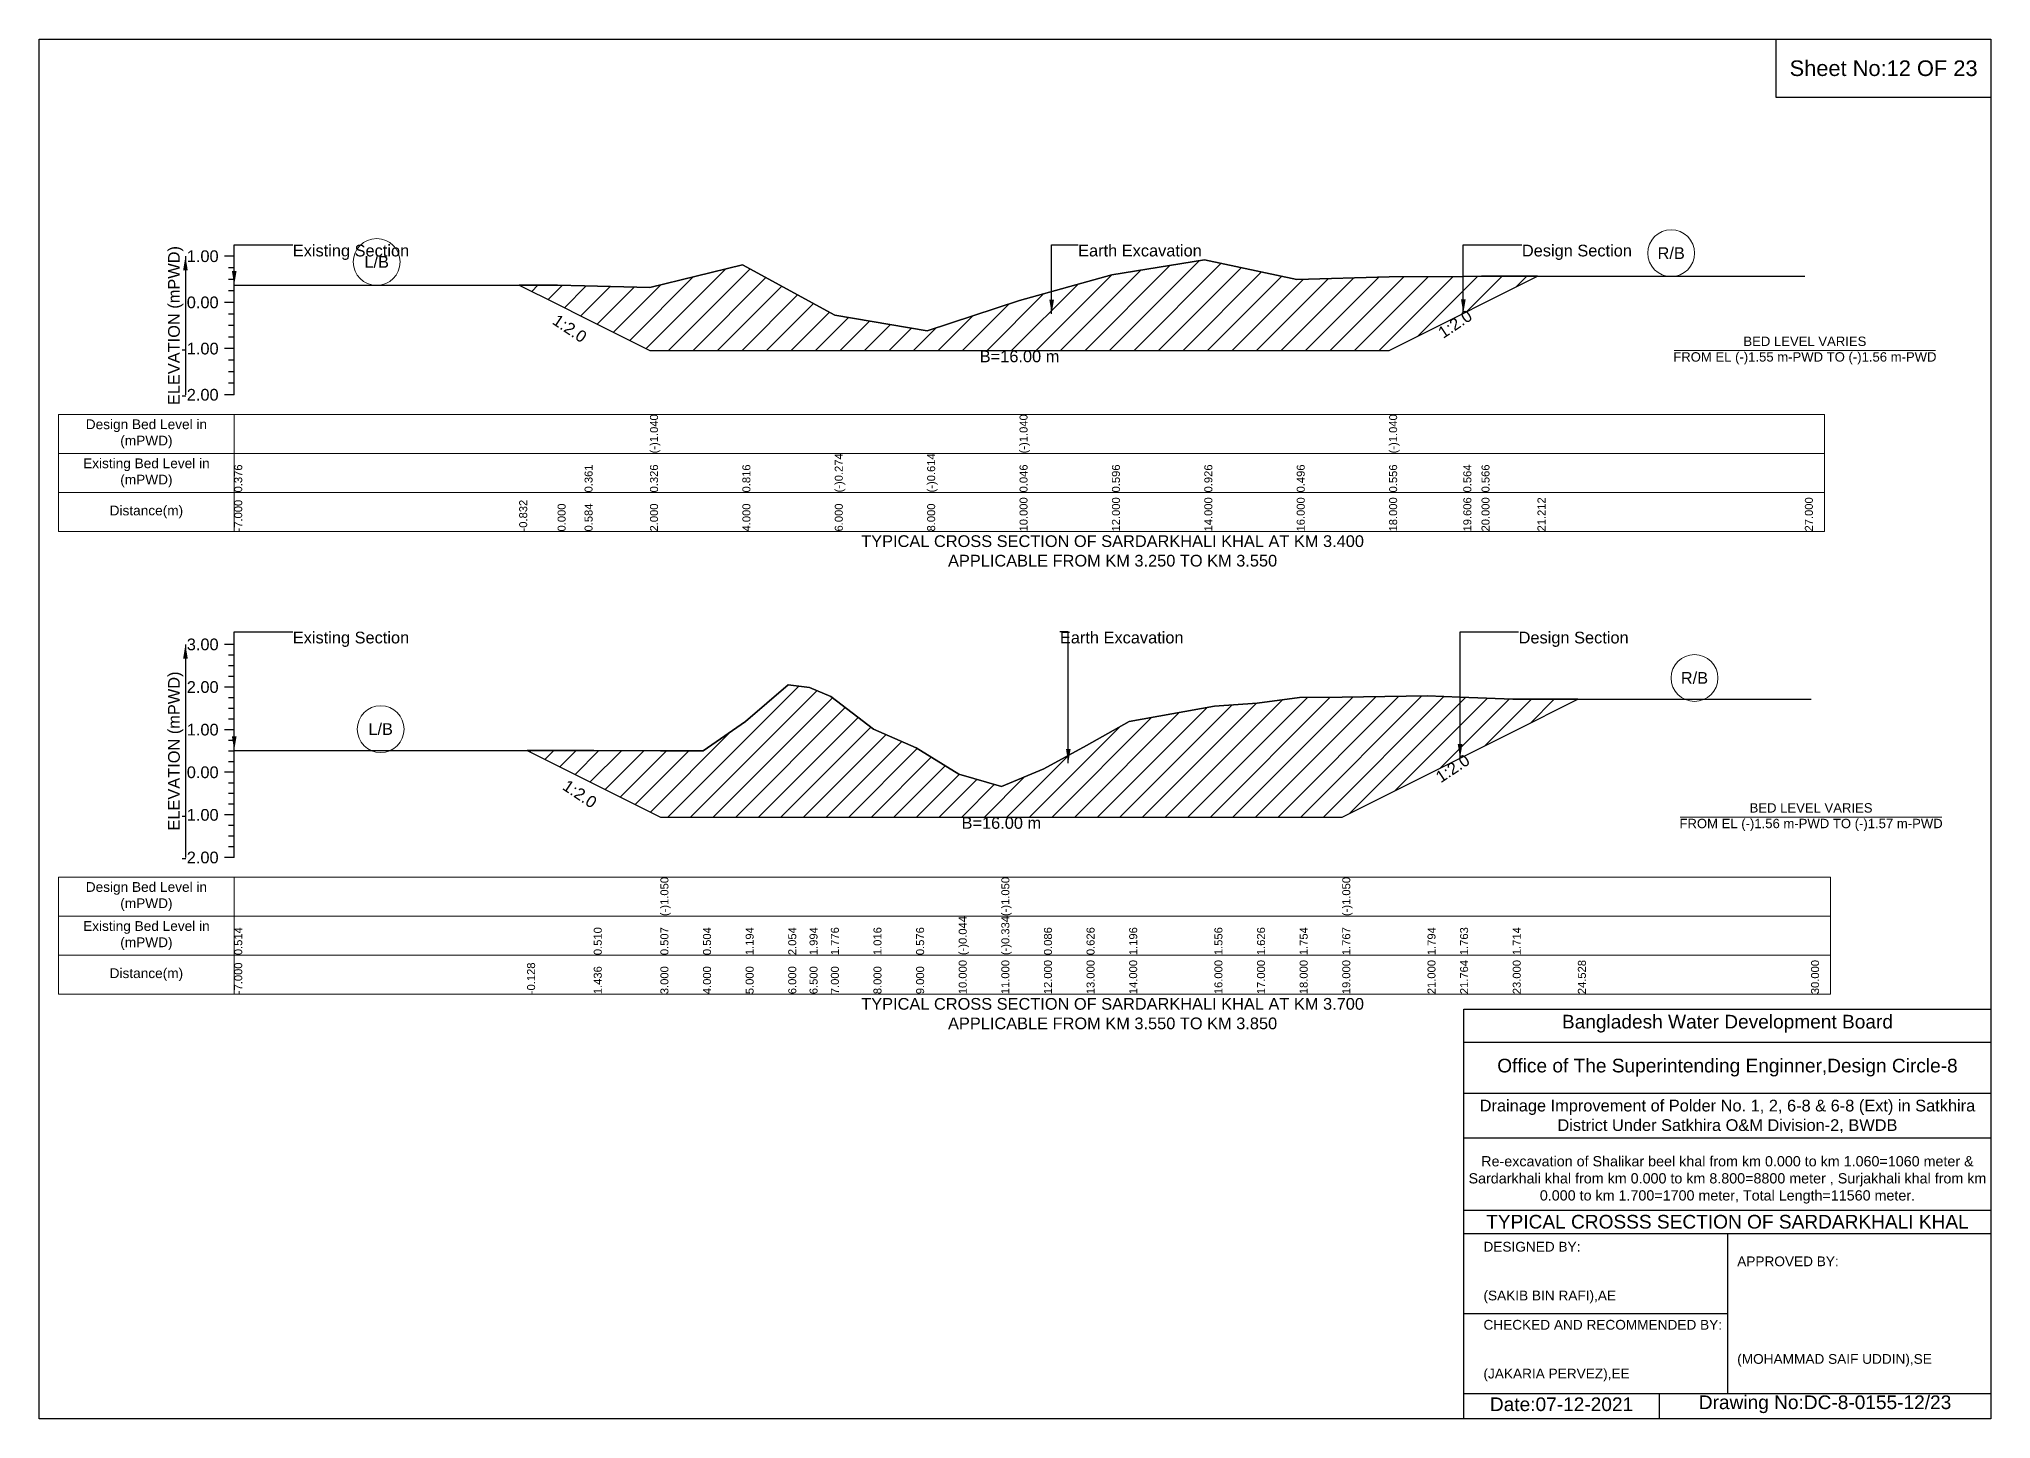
# Model space of a CAD drawing. Header units: inches. Extents: x 93000 to 506000, y -4242 to 0.
# Drawn here: x 210000 to 216000, y -4242 to 0 of the extents above; entities that cross this region are included whole.
import ezdxf

# ---------------------------------------------------------------- set-up
doc = ezdxf.new("R2010")
doc.units = ezdxf.units.IN
doc.header["$LTSCALE"] = 7
doc.header["$MEASUREMENT"] = 0
for name, color, linetype, lineweight in [('Cross section Data Border', 7, 'Continuous', 9), ('Cross Section Labels', 7, 'Continuous', 9), ('Existing_Bed_Level for Xsection', 7, 'Continuous', 25)]:
    doc.layers.add(name, color=color, linetype=linetype, lineweight=lineweight)
doc.styles.get("Standard").update_dxf_attribs({"font": 'arial.ttf'})
doc.dimstyles.get("Standard").update_dxf_attribs({"dimtxt": 0.18, "dimasz": 0.18, "dimexe": 0.18, "dimexo": 0.0625, "dimgap": 0.09, "dimtad": 0, "dimtih": 1, "dimtoh": 1, "dimdec": 4, "dimzin": 0, "dimdsep": 46, "dimtxsty": 'Standard', "dimcen": 0.09, "dimadec": 0, "dimazin": 0, "dimtfac": 1, "dimtdec": 4, "dimtofl": 0, "dimtmove": 0, "dimatfit": 3, "dimfxl": 1, "dimtolj": 1, "dimtzin": 0, "dimarcsym": 0})

msp = doc.modelspace()

# ---------------------------------------------------------------- hatches: boundary and pattern name
at = {"layer": 'Existing_Bed_Level for Xsection'}
h = msp.add_hatch(dxfattribs=at)
h.set_pattern_fill('ANSI31', color=256, scale=426, style=0)
h.paths.add_polyline_path([(211475.9, -756.4), (211594, -815.5), (211676.9, -857), (211878, -957.5), (212162, -957.5), (212446, -957.5), (212730, -957.5), (213014, -957.5), (213298, -957.5), (213582, -957.5), (213866, -957.5), (214150, -957.5), (214378.1, -843.5), (214434, -815.5), (214606.1, -729.4), (214434, -729.4), (214378.1, -729.7), (214150, -730.9), (213866, -739.4), (213582, -678.3), (213298, -725.2), (213014, -803.3), (212730, -897), (212446, -848.7), (212162, -693.9), (211878, -763.5), (211676.9, -758.5), (211594, -756.4)])
h = msp.add_hatch(dxfattribs=at)
h.set_pattern_fill('ANSI31', color=256, scale=393, style=0)
h.paths.add_polyline_path([(211500.2, -2186.9), (211517, -2195.3), (211705.1, -2289.4), (211910, -2391.8), (212041, -2391.8), (212172, -2391.8), (212303, -2391.8), (212368.5, -2391.8), (212434, -2391.8), (212565, -2391.8), (212696, -2391.8), (212827, -2391.8), (212958, -2391.8), (213089, -2391.8), (213220, -2391.8), (213351, -2391.8), (213613, -2391.8), (213744, -2391.8), (213875, -2391.8), (214006, -2391.8), (214268, -2260.8), (214368.1, -2210.8), (214530, -2129.8), (214730.2, -2029.7), (214530, -2029.7), (214368.1, -2023.2), (214268, -2019.2), (214006, -2022.7), (213875, -2024.5), (213744, -2041.2), (213613, -2050.4), (213351, -2097.6), (213220, -2172.2), (213089, -2243), (212958, -2298), (212827, -2260), (212696, -2178.8), (212565, -2121.2), (212434, -2021.6), (212368.5, -1993), (212303, -1985.2), (212172, -2097.8), (212041, -2188.2), (211910, -2187.9), (211705.1, -2187.4), (211517, -2186.9)])

# ---------------------------------------------------------------- linework, layer by layer
for points in [[(210000, 0), (216000, 0), (216000, -4242), (210000, -4242)], [(215340, 0), (216000, 0), (216000, -180), (215340, -180)]]:
    msp.add_lwpolyline(points, close=True)
for points in [[(214380, -4242), (214380, -2982), (216000, -2982)], [(214380, -3084), (216000, -3084)], [(214380, -3240), (216000, -3240)], [(214380, -3378), (216000, -3378)], [(214380, -3600), (216000, -3600)], [(214380, -3672), (216000, -3672)], [(215190, -3672), (215190, -4164)], [(214380, -3918), (215190, -3918)], [(214380, -4164), (216000, -4164)], [(214980, -4164), (214980, -4242)]]:
    msp.add_lwpolyline(points)
at = {"layer": 'Cross section Data Border'}
for points in [[(210060, -1153.8), (215488, -1153.8), (215488, -1513.8), (210060, -1513.8)], [(210060, -2576.2), (215507, -2576.2), (215507, -2936.2), (210060, -2936.2)]]:
    msp.add_lwpolyline(points, close=True, dxfattribs=at)
for points in [[(210600, -1153.8), (210600, -1513.8)], [(210060, -1273.8), (215488, -1273.8)], [(210060, -1393.8), (215488, -1393.8)], [(210600, -2576.2), (210600, -2936.2)], [(210060, -2696.2), (215507, -2696.2)], [(210060, -2816.2), (215507, -2816.2)]]:
    msp.add_lwpolyline(points, dxfattribs=at)
at = {"layer": 'Cross Section Labels'}
for points in [[(215026.1, -957.5), (215829.9, -957.5)], [(215045.1, -2391.8), (215848.9, -2391.8)]]:
    msp.add_lwpolyline(points, dxfattribs=at)
for centre in [(215017.1, -658.4), (211037.9, -685.4), (215088.6, -1964.2), (211050.1, -2121.4)]:
    msp.add_circle(centre, 72, dxfattribs=at)
at = {"layer": 'Existing_Bed_Level for Xsection'}
for points in [[(210600, -667.8), (210570, -667.8)], [(210600, -703.3), (210582, -703.3)], [(210600, -1093.8), (210600, -951.8), (210600, -809.8), (210600, -667.8)], [(210600, -756.4), (211475.9, -756.4), (211594, -756.4), (211676.9, -758.5), (211878, -763.5), (211878, -763.5), (212162, -693.9), (212446, -848.7), (212730, -897), (213014, -803.3), (213014, -803.3), (213298, -725.2), (213582, -678.3), (213866, -739.4), (214150, -730.9), (214150, -730.9), (214378.1, -729.7), (214434, -729.4), (214606.1, -729.4), (215428, -729.4)], [(210600, -738.8), (210582, -738.8)], [(210600, -774.3), (210582, -774.3)], [(210600, -809.8), (210570, -809.8)], [(210600, -845.3), (210582, -845.3)], [(210600, -880.8), (210582, -880.8)], [(210600, -951.8), (210570, -951.8)], [(210600, -916.3), (210582, -916.3)], [(210600, -987.3), (210582, -987.3)], [(210600, -1022.8), (210582, -1022.8)], [(210600, -1058.3), (210582, -1058.3)], [(210600, -1093.8), (210570, -1093.8)], [(210600, -1861.2), (210570, -1861.2)], [(210600, -1894), (210582, -1894)], [(210600, -2516.2), (210600, -2385.2), (210600, -2254.2), (210600, -2123.2), (210600, -1992.2), (210600, -1861.2)], [(210600, -1926.7), (210582, -1926.7)], [(210600, -1959.5), (210582, -1959.5)], [(210600, -1992.2), (210570, -1992.2)], [(210600, -2025), (210582, -2025)], [(210600, -2186.9), (211500.2, -2186.9), (211517, -2186.9), (211705.1, -2187.4), (211910, -2187.9), (211910, -2187.9), (212041, -2188.2), (212172, -2097.8), (212303, -1985.2), (212368.5, -1993), (212434, -2021.6), (212565, -2121.2), (212696, -2178.8), (212827, -2260), (212958, -2298), (212958, -2298), (213089, -2243), (213220, -2172.2), (213351, -2097.6), (213613, -2050.4), (213744, -2041.2), (213875, -2024.5), (214006, -2022.7), (214006, -2022.7), (214268, -2019.2), (214368.1, -2023.2), (214530, -2029.7), (214730.2, -2029.7), (215447, -2029.7)], [(210600, -2057.7), (210582, -2057.7)], [(210600, -2090.5), (210582, -2090.5)], [(210600, -2123.2), (210570, -2123.2)], [(210600, -2156), (210582, -2156)], [(210600, -2188.7), (210582, -2188.7)], [(210600, -2254.2), (210570, -2254.2)], [(210600, -2221.5), (210582, -2221.5)], [(210600, -2287), (210582, -2287)], [(210600, -2319.7), (210582, -2319.7)], [(210600, -2385.2), (210570, -2385.2)], [(210600, -2352.5), (210582, -2352.5)], [(210600, -2418), (210582, -2418)], [(210600, -2450.7), (210582, -2450.7)], [(210600, -2516.2), (210570, -2516.2)], [(210600, -2483.5), (210582, -2483.5)]]:
    msp.add_lwpolyline(points, dxfattribs=at)
for points in [[(211475.9, -756.4), (211594, -815.5), (211676.9, -857), (211878, -957.5), (211878, -957.5), (212162, -957.5), (212446, -957.5), (212730, -957.5), (213014, -957.5), (213014, -957.5), (213298, -957.5), (213582, -957.5), (213866, -957.5), (214150, -957.5), (214150, -957.5), (214378.1, -843.5), (214434, -815.5), (214606.1, -729.4), (214434, -729.4), (214378.1, -729.7), (214150, -730.9), (214150, -730.9), (213866, -739.4), (213582, -678.3), (213298, -725.2), (213014, -803.3), (213014, -803.3), (212730, -897), (212446, -848.7), (212162, -693.9), (211878, -763.5), (211878, -763.5), (211676.9, -758.5), (211594, -756.4)], [(211500.2, -2186.9), (211500.2, -2186.9), (211517, -2195.3), (211705.1, -2289.4), (211910, -2391.8), (211910, -2391.8), (212041, -2391.8), (212172, -2391.8), (212303, -2391.8), (212368.5, -2391.8), (212434, -2391.8), (212565, -2391.8), (212696, -2391.8), (212827, -2391.8), (212958, -2391.8), (212958, -2391.8), (213089, -2391.8), (213220, -2391.8), (213351, -2391.8), (213613, -2391.8), (213744, -2391.8), (213875, -2391.8), (214006, -2391.8), (214006, -2391.8), (214268, -2260.8), (214368.1, -2210.8), (214530, -2129.8), (214730.2, -2029.7), (214530, -2029.7), (214368.1, -2023.2), (214268, -2019.2), (214006, -2022.7), (214006, -2022.7), (213875, -2024.5), (213744, -2041.2), (213613, -2050.4), (213351, -2097.6), (213220, -2172.2), (213089, -2243), (212958, -2298), (212958, -2298), (212827, -2260), (212696, -2178.8), (212565, -2121.2), (212434, -2021.6), (212368.5, -1993), (212303, -1985.2), (212172, -2097.8), (212041, -2188.2), (211910, -2187.9), (211910, -2187.9), (211705.1, -2187.4), (211517, -2186.9), (211500.2, -2186.9)]]:
    msp.add_lwpolyline(points, close=True, dxfattribs=at)

# ---------------------------------------------------------------- texts
at = {"attachment_point": 5}
for s, insert, char_height in [('Sheet No:12 OF 23', (215670, -90), 48), ('Bangladesh Water Development Board', (215190, -3027), 42), ('Office of The Superintending Enginner,Design Circle-8', (215190, -3162), 42)]:
    msp.add_mtext(s, dxfattribs=dict(at, insert=insert, char_height=char_height))
for s, insert, char_height, width, attachment_point in [('Drainage Improvement of Polder No. 1, 2, 6-8 & 6-8 (Ext) in Satkhira District Under Satkhira O&M Division-2, BWDB', (215190, -3312), 36, 1680, 5), ('Re-excavation of Shalikar beel khal from km 0.000 to km 1.060=1060 meter & Sardarkhali khal from km 0.000 to km 8.800=8800 meter , Surjakhali khal from km 0.000 to km 1.700=1700 meter, Total Length=11560 meter.', (215190, -3507), 31.4683, 1620, 5), ('TYPICAL CROSSS SECTION OF SARDARKHALI KHAL', (215190, -3636), 42, 1680, 5), ('DESIGNED BY:^J^J^J(SAKIB BIN RAFI),AE', (214440, -3792), 30, 840, 4), ('APPROVED BY:^J^J^J^J^J^J(MOHAMMAD SAIF UDDIN),SE', (215220, -3912), 30, 840, 4), ('CHECKED AND RECOMMENDED BY:^J^J^J(JAKARIA PERVEZ),EE', (214440, -4032), 30, 840, 4), ('Date:07-12-2021', (214680, -4197), 42, 840, 5), ('Drawing No:DC-8-0155-12/23', (215490, -4197), 42, 1320, 5)]:
    msp.add_mtext(s, dxfattribs=dict(insert=insert, char_height=char_height, width=width, attachment_point=attachment_point))
at = {"layer": 'Cross section Data Border', "char_height": 30, "width": 480, "attachment_point": 5}
for s, insert in [('Design Bed Level in (mPWD)', (210330, -1213.8)), ('Existing Bed Level in (mPWD)', (210330, -1333.8)), ('Distance(m)', (210330, -1453.8)), ('Design Bed Level in (mPWD)', (210330, -2636.2)), ('Existing Bed Level in (mPWD)', (210330, -2756.2)), ('Distance(m)', (210330, -2876.2))]:
    msp.add_mtext(s, dxfattribs=dict(at, insert=insert))
at = {"layer": 'Cross Section Labels'}
for s, insert, char_height, attachment_point in [('Existing Section', (210780, -632.3), 36, 1), ('Earth Excavation', (213194, -632.3), 36, 1), ('Design Section', (214558.1, -632.3), 36, 1), ('R/B', (215017.1, -658.4), 36, 5), ('L/B', (211037.9, -685.4), 36, 5), ('B=16.00 m', (213014, -957.5), 36, 2), ('BED LEVEL VARIES ^JFROM EL (-)1.55 m-PWD TO (-)1.56 m-PWD', (215428, -957.5), 28.8, 5), ('TYPICAL CROSS SECTION OF SARDARKHALI KHAL AT KM 3.400^JAPPLICABLE FROM KM 3.250 TO KM 3.550', (213300, -1573.8), 36, 5), ('Existing Section', (210780, -1821.9), 36, 1), ('Earth Excavation', (213138, -1821.9), 36, 1), ('Design Section', (214548.1, -1821.9), 36, 1), ('R/B', (215088.6, -1964.2), 36, 5), ('L/B', (211050.1, -2121.4), 36, 5), ('B=16.00 m', (212958, -2391.8), 36, 2), ('BED LEVEL VARIES ^JFROM EL (-)1.56 m-PWD TO (-)1.57 m-PWD', (215447, -2391.8), 28.8, 5), ('TYPICAL CROSS SECTION OF SARDARKHALI KHAL AT KM 3.700^JAPPLICABLE FROM KM 3.550 TO KM 3.850', (213300, -2996.2), 36, 5)]:
    msp.add_mtext(s, dxfattribs=dict(at, insert=insert, char_height=char_height, attachment_point=attachment_point))
at = {"layer": 'Cross Section Labels', "char_height": 36, "attachment_point": 2}
for insert, rotation in [((214342.6, -861.2), 33.69007), ((211641.4, -874.7), 326.30993), ((214335.3, -2227.1), 33.69007), ((211672.4, -2305.7), 326.30993)]:
    msp.add_mtext('1:2.0', dxfattribs=dict(at, insert=insert, rotation=rotation))
at = {"layer": 'Existing_Bed_Level for Xsection', "rotation": 90}
for s, insert, char_height, attachment_point in [('ELEVATION (mPWD)', (210420, -880.8), 36, 5), ('(-)1.040', (211878, -1273.8), 24.6, 1), ('(-)1.040', (213014, -1273.8), 24.6, 1), ('(-)1.040', (214150, -1273.8), 24.6, 1), ('0.376', (210600, -1393.8), 24.6, 1), ('0.361', (211676.9, -1393.8), 24.6, 1), ('0.326', (211878, -1393.8), 24.6, 1), ('0.816', (212162, -1393.8), 24.6, 1), ('(-)0.274', (212446, -1393.8), 24.6, 1), ('(-)0.614', (212730, -1393.8), 24.6, 1), ('0.046', (213014, -1393.8), 24.6, 1), ('0.596', (213298, -1393.8), 24.6, 1), ('0.926', (213582, -1393.8), 24.6, 1), ('0.496', (213866, -1393.8), 24.6, 1), ('0.556', (214150, -1393.8), 24.6, 1), ('0.564', (214378.1, -1393.8), 24.6, 1), ('0.566', (214434, -1393.8), 24.6, 1), ('-7.000', (210600, -1513.8), 24.6, 1), ('-0.832', (211475.9, -1513.8), 24.6, 1), ('0.000', (211594, -1513.8), 24.6, 1), ('0.584', (211676.9, -1513.8), 24.6, 1), ('2.000', (211878, -1513.8), 24.6, 1), ('4.000', (212162, -1513.8), 24.6, 1), ('6.000', (212446, -1513.8), 24.6, 1), ('8.000', (212730, -1513.8), 24.6, 1), ('10.000', (213014, -1513.8), 24.6, 1), ('12.000', (213298, -1513.8), 24.6, 1), ('14.000', (213582, -1513.8), 24.6, 1), ('16.000', (213866, -1513.8), 24.6, 1), ('18.000', (214150, -1513.8), 24.6, 1), ('19.606', (214378.1, -1513.8), 24.6, 1), ('20.000', (214434, -1513.8), 24.6, 1), ('21.212', (214606.1, -1513.8), 24.6, 1), ('27.000', (215428, -1513.8), 24.6, 1), ('ELEVATION (mPWD)', (210420, -2188.7), 36, 5), ('(-)1.050', (211910, -2696.2), 24.6, 1), ('(-)1.050', (212958, -2696.2), 24.6, 1), ('(-)1.050', (214006, -2696.2), 24.6, 1), ('(-)0.044', (212827, -2816.2), 24.6, 1), ('(-)0.334', (212958, -2816.2), 24.6, 1), ('0.514', (210600, -2816.2), 24.6, 1), ('0.510', (211705.1, -2816.2), 24.6, 1), ('0.507', (211910, -2816.2), 24.6, 1), ('0.504', (212041, -2816.2), 24.6, 1), ('1.194', (212172, -2816.2), 24.6, 1), ('2.054', (212303, -2816.2), 24.6, 1), ('1.994', (212368.5, -2816.2), 24.6, 1), ('1.776', (212434, -2816.2), 24.6, 1), ('1.016', (212565, -2816.2), 24.6, 1), ('0.576', (212696, -2816.2), 24.6, 1), ('0.086', (213089, -2816.2), 24.6, 1), ('0.626', (213220, -2816.2), 24.6, 1), ('1.196', (213351, -2816.2), 24.6, 1), ('1.556', (213613, -2816.2), 24.6, 1), ('1.626', (213744, -2816.2), 24.6, 1), ('1.754', (213875, -2816.2), 24.6, 1), ('1.767', (214006, -2816.2), 24.6, 1), ('1.794', (214268, -2816.2), 24.6, 1), ('1.763', (214368.1, -2816.2), 24.6, 1), ('1.714', (214530, -2816.2), 24.6, 1), ('-7.000', (210600, -2936.2), 24.6, 1), ('-0.128', (211500.2, -2936.2), 24.6, 1), ('1.436', (211705.1, -2936.2), 24.6, 1), ('3.000', (211910, -2936.2), 24.6, 1), ('4.000', (212041, -2936.2), 24.6, 1), ('5.000', (212172, -2936.2), 24.6, 1), ('6.000', (212303, -2936.2), 24.6, 1), ('6.500', (212368.5, -2936.2), 24.6, 1), ('7.000', (212434, -2936.2), 24.6, 1), ('8.000', (212565, -2936.2), 24.6, 1), ('9.000', (212696, -2936.2), 24.6, 1), ('10.000', (212827, -2936.2), 24.6, 1), ('11.000', (212958, -2936.2), 24.6, 1), ('12.000', (213089, -2936.2), 24.6, 1), ('13.000', (213220, -2936.2), 24.6, 1), ('14.000', (213351, -2936.2), 24.6, 1), ('16.000', (213613, -2936.2), 24.6, 1), ('17.000', (213744, -2936.2), 24.6, 1), ('18.000', (213875, -2936.2), 24.6, 1), ('19.000', (214006, -2936.2), 24.6, 1), ('21.000', (214268, -2936.2), 24.6, 1), ('21.764', (214368.1, -2936.2), 24.6, 1), ('23.000', (214530, -2936.2), 24.6, 1), ('24.528', (214730.2, -2936.2), 24.6, 1), ('30.000', (215447, -2936.2), 24.6, 1)]:
    msp.add_mtext(s, dxfattribs=dict(at, insert=insert, char_height=char_height, attachment_point=attachment_point))
at = {"layer": 'Existing_Bed_Level for Xsection', "char_height": 36, "attachment_point": 6}
for s, insert in [('1.00', (210552, -667.8)), ('0.00', (210552, -809.8)), ('-1.00', (210552, -951.8)), ('-2.00', (210552, -1093.8)), ('3.00', (210552, -1861.2)), ('2.00', (210552, -1992.2)), ('1.00', (210552, -2123.2)), ('0.00', (210552, -2254.2)), ('-1.00', (210552, -2385.2)), ('-2.00', (210552, -2516.2))]:
    msp.add_mtext(s, dxfattribs=dict(at, insert=insert))

# ---------------------------------------------------------------- leaders
at = {"layer": 'Cross Section Labels', "annotation_type": 0, "has_hookline": 1, "hookline_direction": 0}
for points, text_width in [([(210600, -756.4), (210600, -632.3), (210779.9, -632.3)], 350.4), ([(213112.7, -844.9), (213112.7, -632.3), (213193.9, -632.3)], 372.7), ([(214378.1, -843.5), (214378.1, -632.3), (214558, -632.3)], 330.9), ([(210600, -2186.9), (210600, -1821.9), (210779.9, -1821.9)], 350.4), ([(213163.8, -2225.7), (213163.8, -1821.9), (213137.9, -1821.9)], 372.7), ([(214368.1, -2210.8), (214368.1, -1821.9), (214548, -1821.9)], 330.9)]:
    msp.add_leader(points, dimstyle='Standard', override={"dimasz": 43.2}, dxfattribs=dict(at, text_width=text_width))
at = {"layer": 'Existing_Bed_Level for Xsection'}
for points in [[(210450, -667.8), (210450, -1093.8)], [(210450, -1861.2), (210450, -2516.2)]]:
    msp.add_leader(points, dimstyle='Standard', override={"dimasz": 43.2}, dxfattribs=at)

doc.saveas('drawing.dxf')
